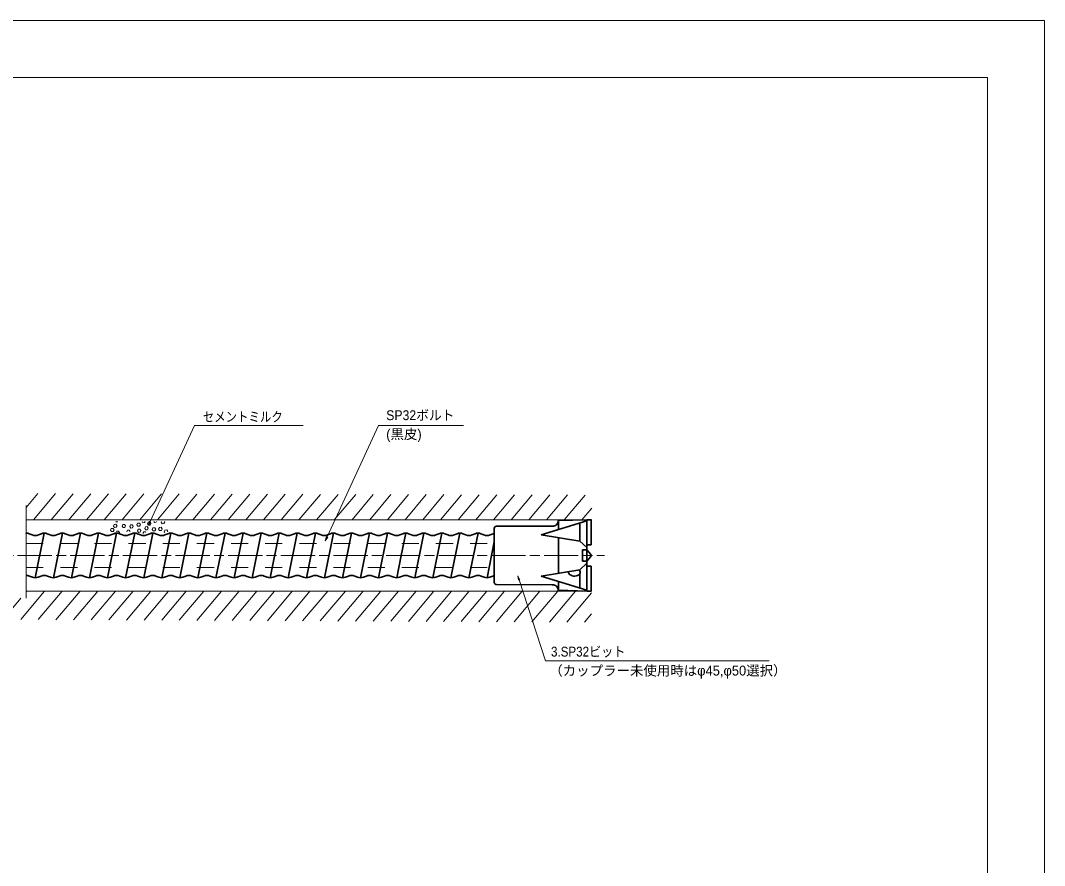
# Model space of a CAD drawing. Units: millimetres at full size, sheet at 1:2; details may follow other scales. Extents: x 1845 to 3525, y 0 to 1188.
# Drawn here: x 2805 to 3525, y 594 to 1188 of the extents above; entities that cross this region are included whole.
import ezdxf
from ezdxf.enums import TextEntityAlignment as Align

# ---------------------------------------------------------------- set-up
doc = ezdxf.new("R2010")
doc.units = ezdxf.units.MM
doc.header["$LTSCALE"] = 2
doc.linetypes.add('CHAIN', pattern=[18.5, 12, -1.5, 3.5, -1.5])
doc.linetypes.add('DASHED_SPACED', pattern=[12, 6, -6])
for name, color, linetype, lineweight in [('1外形線', 7, 'Continuous', 35), ('2細い実線', 3, 'Continuous', 20), ('3隠れ線', 2, 'DASHED_SPACED', 13), ('4中心線', 1, 'CHAIN', 13), ('6寸法線', 4, 'Continuous', 13), ('7 枠・タイトル', 7, 'Continuous', 13)]:
    doc.layers.add(name, color=color, linetype=linetype, lineweight=lineweight)
doc.styles.add('ＭＳ Ｐゴシック', font='')
doc.styles.get('ＭＳ Ｐゴシック').set_extended_font_data('MS PGothic')

# ---------------------------------------------------------------- blocks, each defined once
blk = doc.blocks.new('open_arrow')
at = {"color": 0, "linetype": 'Continuous', "lineweight": -2}
blk.add_lwpolyline([(7.5, 1.25), (0, 0), (7.5, -1.25)], dxfattribs=at)

msp = doc.modelspace()

# ---------------------------------------------------------------- linework, layer by layer
at = {"layer": '1外形線'}
for p, q in [((3203.309, 836.339), (3171.188, 826.442)), ((3203.309, 836.952), (3183.309, 836.452)), ((3183.309, 836.452), (3183.309, 830.177)), ((3206.309, 836.952), (3203.309, 836.952)), ((3203.309, 836.952), (3203.309, 815.952)), ((3206.309, 836.952), (3206.309, 819.452)), ((3138.309, 830.952), (3138.309, 792.952)), ((3179.064, 832.498), (3139.804, 832.436)), ((3198.309, 834.799), (3198.309, 821.952)), ((2809.343, 827.622), (2809.309, 827.455)), ((2811.367, 827.236), (2813.464, 826.401)), ((2822.043, 827.622), (2815.693, 796.282)), ((2820.018, 827.236), (2817.922, 826.401)), ((2824.067, 827.236), (2826.164, 826.401)), ((2834.743, 827.622), (2828.393, 796.282)), ((2832.718, 827.236), (2830.622, 826.401)), ((2836.767, 827.236), (2838.864, 826.401)), ((2847.443, 827.622), (2841.093, 796.282)), ((2845.418, 827.236), (2843.322, 826.401)), ((2849.467, 827.236), (2851.564, 826.401)), ((2860.143, 827.622), (2853.793, 796.282)), ((2858.118, 827.236), (2856.022, 826.401)), ((2862.167, 827.236), (2864.264, 826.401)), ((2872.843, 827.622), (2866.493, 796.282)), ((2870.818, 827.236), (2868.722, 826.401)), ((2874.867, 827.236), (2876.964, 826.401)), ((2885.543, 827.622), (2879.193, 796.282)), ((2883.518, 827.236), (2881.422, 826.401)), ((2887.567, 827.236), (2889.664, 826.401)), ((2898.243, 827.622), (2891.893, 796.282)), ((2896.218, 827.236), (2894.122, 826.401)), ((2900.267, 827.236), (2902.364, 826.401)), ((2910.943, 827.622), (2904.593, 796.282)), ((2908.918, 827.236), (2906.822, 826.401)), ((2912.967, 827.236), (2915.064, 826.401)), ((2923.643, 827.622), (2917.293, 796.282)), ((2921.618, 827.236), (2919.522, 826.401)), ((2925.667, 827.236), (2927.764, 826.401)), ((2936.343, 827.622), (2929.993, 796.282)), ((2934.318, 827.236), (2932.222, 826.401)), ((2938.367, 827.236), (2940.464, 826.401)), ((2949.043, 827.622), (2942.693, 796.282)), ((2947.018, 827.236), (2944.922, 826.401)), ((2951.067, 827.236), (2953.164, 826.401)), ((2961.743, 827.622), (2955.393, 796.282)), ((2959.718, 827.236), (2957.622, 826.401)), ((2963.767, 827.236), (2965.864, 826.401)), ((2974.443, 827.622), (2968.093, 796.282)), ((2972.418, 827.236), (2970.322, 826.401)), ((2976.467, 827.236), (2978.564, 826.401)), ((2987.143, 827.622), (2980.793, 796.282)), ((2985.118, 827.236), (2983.022, 826.401)), ((2989.167, 827.236), (2991.264, 826.401)), ((2999.843, 827.622), (2993.493, 796.282)), ((2997.818, 827.236), (2995.722, 826.401)), ((3001.867, 827.236), (3003.964, 826.401)), ((3012.543, 827.622), (3006.193, 796.282)), ((3010.518, 827.236), (3008.422, 826.401)), ((3014.567, 827.236), (3016.664, 826.401)), ((3025.243, 827.622), (3018.893, 796.282)), ((3023.218, 827.236), (3021.122, 826.401)), ((3027.267, 827.236), (3029.364, 826.401)), ((3037.943, 827.622), (3031.593, 796.282)), ((3035.918, 827.236), (3033.822, 826.401)), ((3039.967, 827.236), (3042.064, 826.401)), ((3050.643, 827.622), (3044.293, 796.282)), ((3048.618, 827.236), (3046.522, 826.401)), ((3052.667, 827.236), (3054.764, 826.401)), ((3063.343, 827.622), (3056.993, 796.282)), ((3061.318, 827.236), (3059.222, 826.401)), ((3065.367, 827.236), (3067.464, 826.401)), ((3074.018, 827.236), (3071.922, 826.401)), ((3076.043, 827.622), (3072.868, 811.952)), ((3078.067, 827.236), (3080.164, 826.401)), ((3088.743, 827.622), (3082.393, 796.282)), ((3086.718, 827.236), (3084.622, 826.401)), ((3090.767, 827.236), (3092.864, 826.401)), ((3101.443, 827.622), (3095.093, 796.282)), ((3099.418, 827.236), (3097.322, 826.401)), ((3103.467, 827.236), (3105.564, 826.401)), ((3114.143, 827.622), (3107.793, 796.282)), ((3112.118, 827.236), (3110.022, 826.401)), ((3116.167, 827.236), (3118.264, 826.401)), ((3126.843, 827.622), (3120.493, 796.282)), ((3124.818, 827.236), (3122.722, 826.401)), ((3128.867, 827.236), (3130.964, 826.401)), ((3138.309, 821.533), (3133.193, 796.282)), ((3137.518, 827.236), (3135.422, 826.401)), ((3137.518, 827.236), (3135.422, 826.401)), ((3198.309, 821.952), (3171.188, 826.442)), ((3183.309, 824.435), (3183.309, 811.952)), ((3198.309, 821.952), (3203.309, 817.452)), ((3200.309, 815.952), (3203.309, 816.202)), ((3200.309, 815.952), (3200.309, 807.952)), ((3203.309, 815.952), (3201.309, 815.952)), ((3206.309, 819.452), (3203.309, 819.452)), ((3203.309, 815.952), (3203.309, 807.952)), ((3203.309, 815.952), (3206.081, 812.588)), ((3072.868, 811.952), (3069.693, 796.282)), ((3183.309, 799.468), (3183.309, 811.952)), ((3198.309, 801.952), (3203.309, 806.452)), ((3200.309, 807.952), (3203.309, 807.702)), ((3203.309, 807.952), (3201.309, 807.952)), ((3203.309, 807.952), (3206.081, 811.316)), ((3203.309, 807.952), (3203.309, 786.952)), ((3198.309, 801.952), (3171.142, 797.454)), ((3198.309, 801.575), (3198.309, 801.952)), ((3198.309, 789.101), (3198.309, 798.933)), ((3206.309, 804.452), (3203.309, 804.452)), ((3206.309, 804.452), (3206.309, 786.952)), ((2813.668, 796.668), (2811.572, 797.502)), ((2817.717, 796.668), (2819.814, 797.502)), ((2826.368, 796.668), (2824.272, 797.502)), ((2830.417, 796.668), (2832.514, 797.502)), ((2839.068, 796.668), (2836.972, 797.502)), ((2843.117, 796.668), (2845.214, 797.502)), ((2851.768, 796.668), (2849.672, 797.502)), ((2855.817, 796.668), (2857.914, 797.502)), ((2864.468, 796.668), (2862.372, 797.502)), ((2868.517, 796.668), (2870.614, 797.502)), ((2877.168, 796.668), (2875.072, 797.502)), ((2881.217, 796.668), (2883.314, 797.502)), ((2889.868, 796.668), (2887.772, 797.502)), ((2893.917, 796.668), (2896.014, 797.502)), ((2902.568, 796.668), (2900.472, 797.502)), ((2906.617, 796.668), (2908.714, 797.502)), ((2915.268, 796.668), (2913.172, 797.502)), ((2919.317, 796.668), (2921.414, 797.502)), ((2927.968, 796.668), (2925.872, 797.502)), ((2932.017, 796.668), (2934.114, 797.502)), ((2940.668, 796.668), (2938.572, 797.502)), ((2944.717, 796.668), (2946.814, 797.502)), ((2953.368, 796.668), (2951.272, 797.502)), ((2957.417, 796.668), (2959.514, 797.502)), ((2966.068, 796.668), (2963.972, 797.502)), ((2970.117, 796.668), (2972.214, 797.502)), ((2978.768, 796.668), (2976.672, 797.502)), ((2982.817, 796.668), (2984.914, 797.502)), ((2991.468, 796.668), (2989.372, 797.502)), ((2995.517, 796.668), (2997.614, 797.502)), ((3004.168, 796.668), (3002.072, 797.502)), ((3008.217, 796.668), (3010.314, 797.502)), ((3016.868, 796.668), (3014.772, 797.502)), ((3020.917, 796.668), (3023.014, 797.502)), ((3029.568, 796.668), (3027.472, 797.502)), ((3033.617, 796.668), (3035.714, 797.502)), ((3042.268, 796.668), (3040.172, 797.502)), ((3046.317, 796.668), (3048.414, 797.502)), ((3054.968, 796.668), (3052.872, 797.502)), ((3059.017, 796.668), (3061.114, 797.502)), ((3067.668, 796.668), (3065.572, 797.502)), ((3071.717, 796.668), (3073.814, 797.502)), ((3080.368, 796.668), (3078.272, 797.502)), ((3084.417, 796.668), (3086.514, 797.502)), ((3093.068, 796.668), (3090.972, 797.502)), ((3097.117, 796.668), (3099.214, 797.502)), ((3105.768, 796.668), (3103.672, 797.502)), ((3109.817, 796.668), (3111.914, 797.502)), ((3118.468, 796.668), (3116.372, 797.502)), ((3122.517, 796.668), (3124.614, 797.502)), ((3131.168, 796.668), (3129.072, 797.502)), ((3135.217, 796.668), (3137.314, 797.502)), ((3203.309, 787.564), (3171.142, 797.454)), ((3183.309, 787.452), (3183.309, 793.713)), ((3179.064, 791.405), (3139.804, 791.468)), ((3203.309, 786.952), (3183.309, 787.452)), ((3206.309, 786.952), (3203.309, 786.952))]:
    msp.add_line(p, q, dxfattribs=at)
for centre, radius, start, end in [((3179.292, 836.492), 4, 266.73209, 0), ((3139.809, 830.936), 1.5, 90, 180), ((2809.343, 822.122), 5.5, 68.40525, 90.35107), ((2815.693, 831.972), 6, 248.19211, 291.80789), ((2822.043, 822.122), 5.5, 68.40525, 111.59475), ((2828.393, 831.972), 6, 248.19211, 291.80789), ((2834.743, 822.122), 5.5, 68.40525, 111.59475), ((2841.093, 831.972), 6, 248.19211, 291.80789), ((2847.443, 822.122), 5.5, 68.40525, 111.59475), ((2853.793, 831.972), 6, 248.19211, 291.80789), ((2860.143, 822.122), 5.5, 68.40525, 111.59475), ((2866.493, 831.972), 6, 248.19211, 291.80789), ((2872.843, 822.122), 5.5, 68.40525, 111.59475), ((2879.193, 831.972), 6, 248.19211, 291.80789), ((2885.543, 822.122), 5.5, 68.40525, 111.59475), ((2891.893, 831.972), 6, 248.19211, 291.80789), ((2898.243, 822.122), 5.5, 68.40525, 111.59475), ((2904.593, 831.972), 6, 248.19211, 291.80789), ((2910.943, 822.122), 5.5, 68.40525, 111.59475), ((2917.293, 831.972), 6, 248.19211, 291.80789), ((2923.643, 822.122), 5.5, 68.40525, 111.59475), ((2929.993, 831.972), 6, 248.19211, 291.80789), ((2936.343, 822.122), 5.5, 68.40525, 111.59475), ((2942.693, 831.972), 6, 248.19211, 291.80789), ((2949.043, 822.122), 5.5, 68.40525, 111.59475), ((2955.393, 831.972), 6, 248.19211, 291.80789), ((2961.743, 822.122), 5.5, 68.40525, 111.59475), ((2968.093, 831.972), 6, 248.19211, 291.80789), ((2974.443, 822.122), 5.5, 68.40525, 111.59475), ((2980.793, 831.972), 6, 248.19211, 291.80789), ((2987.143, 822.122), 5.5, 68.40525, 111.59475), ((2993.493, 831.972), 6, 248.19211, 291.80789), ((2999.843, 822.122), 5.5, 68.40525, 111.59475), ((3006.193, 831.972), 6, 248.19211, 291.80789), ((3012.543, 822.122), 5.5, 68.40525, 111.59475), ((3018.893, 831.972), 6, 248.19211, 291.80789), ((3025.243, 822.122), 5.5, 68.40525, 111.59475), ((3031.593, 831.972), 6, 248.19211, 291.80789), ((3037.943, 822.122), 5.5, 68.40525, 111.59475), ((3044.293, 831.972), 6, 248.19211, 291.80789), ((3050.643, 822.122), 5.5, 68.40525, 111.59475), ((3056.993, 831.972), 6, 248.19211, 291.80789), ((3063.343, 822.122), 5.5, 68.40525, 111.59475), ((3069.693, 831.972), 6, 248.19211, 291.80789), ((3076.043, 822.122), 5.5, 68.40525, 111.59475), ((3082.393, 831.972), 6, 248.19211, 291.80789), ((3088.743, 822.122), 5.5, 68.40525, 111.59475), ((3095.093, 831.972), 6, 248.19211, 291.80789), ((3101.443, 822.122), 5.5, 68.40525, 111.59475), ((3107.793, 831.972), 6, 248.19211, 291.80789), ((3114.143, 822.122), 5.5, 68.40525, 111.59475), ((3120.493, 831.972), 6, 248.19211, 291.80789), ((3126.843, 822.122), 5.5, 68.40525, 111.59475), ((3133.193, 831.972), 6, 248.19211, 291.80789), ((3139.543, 822.122), 5.5, 102.9613, 111.59475), ((3139.543, 822.122), 5.5, 102.9613, 111.59475), ((3201.309, 814.952), 1, 90, 180), ((3201.309, 808.952), 1, 180, 270), ((3205.309, 811.952), 1, 320.51384, 39.48643), ((2809.343, 791.932), 6, 68.19211, 90.32181), ((2815.693, 801.782), 5.5, 248.40525, 291.59475), ((2822.043, 791.932), 6, 68.19211, 111.80789), ((2828.393, 801.782), 5.5, 248.40525, 291.59475), ((2834.743, 791.932), 6, 68.19211, 111.80789), ((2841.093, 801.782), 5.5, 248.40525, 291.59475), ((2847.443, 791.932), 6, 68.19211, 111.80789), ((2853.793, 801.782), 5.5, 248.40525, 291.59475), ((2860.143, 791.932), 6, 68.19211, 111.80789), ((2866.493, 801.782), 5.5, 248.40525, 291.59475), ((2872.843, 791.932), 6, 68.19211, 111.80789), ((2879.193, 801.782), 5.5, 248.40525, 291.59475), ((2885.543, 791.932), 6, 68.19211, 111.80789), ((2891.893, 801.782), 5.5, 248.40525, 291.59475), ((2898.243, 791.932), 6, 68.19211, 111.80789), ((2904.593, 801.782), 5.5, 248.40525, 291.59475), ((2910.943, 791.932), 6, 68.19211, 111.80789), ((2917.293, 801.782), 5.5, 248.40525, 291.59475), ((2923.643, 791.932), 6, 68.19211, 111.80789), ((2929.993, 801.782), 5.5, 248.40525, 291.59475), ((2936.343, 791.932), 6, 68.19211, 111.80789), ((2942.693, 801.782), 5.5, 248.40525, 291.59475), ((2949.043, 791.932), 6, 68.19211, 111.80789), ((2955.393, 801.782), 5.5, 248.40525, 291.59475), ((2961.743, 791.932), 6, 68.19211, 111.80789), ((2968.093, 801.782), 5.5, 248.40525, 291.59475), ((2974.443, 791.932), 6, 68.19211, 111.80789), ((2980.793, 801.782), 5.5, 248.40525, 291.59475), ((2987.143, 791.932), 6, 68.19211, 111.80789), ((2993.493, 801.782), 5.5, 248.40525, 291.59475), ((2999.843, 791.932), 6, 68.19211, 111.80789), ((3006.193, 801.782), 5.5, 248.40525, 291.59475), ((3012.543, 791.932), 6, 68.19211, 111.80789), ((3018.893, 801.782), 5.5, 248.40525, 291.59475), ((3025.243, 791.932), 6, 68.19211, 111.80789), ((3031.593, 801.782), 5.5, 248.40525, 291.59475), ((3037.943, 791.932), 6, 68.19211, 111.80789), ((3044.293, 801.782), 5.5, 248.40525, 291.59475), ((3050.643, 791.932), 6, 68.19211, 111.80789), ((3056.993, 801.782), 5.5, 248.40525, 291.59475), ((3063.343, 791.932), 6, 68.19211, 111.80789), ((3069.693, 801.782), 5.5, 248.40525, 291.59475), ((3076.043, 791.932), 6, 68.19211, 111.80789), ((3082.393, 801.782), 5.5, 248.40525, 291.59475), ((3088.743, 791.932), 6, 68.19211, 111.80789), ((3095.093, 801.782), 5.5, 248.40525, 291.59475), ((3101.443, 791.932), 6, 68.19211, 111.80789), ((3107.793, 801.782), 5.5, 248.40525, 291.59475), ((3114.143, 791.932), 6, 68.19211, 111.80789), ((3120.493, 801.782), 5.5, 248.40525, 291.59475), ((3126.843, 791.932), 6, 68.19211, 111.80789), ((3133.193, 801.782), 5.5, 248.40525, 291.59475), ((3139.543, 791.932), 6, 101.86473, 111.80789), ((3139.543, 791.932), 6, 101.86473, 111.80789), ((3139.809, 792.968), 1.5, 180, 270), ((3179.292, 787.412), 4, 0, 93.26791)]:
    msp.add_arc(centre, radius, start, end, dxfattribs=at)
for major_axis, ratio, start_param, end_param in [((4.345, 0), 0.65093, 2.9974813, 4.712389), ((3.958, 0), 0.714598, 4.712389, 6.9089501)]:
    msp.add_ellipse((3194.809, 800.254), major_axis=major_axis, ratio=ratio, start_param=start_param, end_param=end_param, dxfattribs=at)
at = {"layer": '2細い実線'}
for p, q in [((2809.309, 845.61), (2817.551, 855.433)), ((2814.478, 836.952), (2829.958, 855.4)), ((2826.912, 836.952), (2842.365, 855.368)), ((2839.346, 836.952), (2854.771, 855.335)), ((2851.78, 836.952), (2867.178, 855.303)), ((2864.214, 836.952), (2879.585, 855.27)), ((2876.648, 836.952), (2891.992, 855.238)), ((2889.082, 836.952), (2904.398, 855.205)), ((2901.516, 836.952), (2916.805, 855.173)), ((2913.95, 836.952), (2929.212, 855.14)), ((2926.384, 836.952), (2941.619, 855.108)), ((2938.818, 836.952), (2954.025, 855.075)), ((2951.252, 836.952), (2966.432, 855.043)), ((2963.686, 836.952), (2978.839, 855.01)), ((2976.12, 836.952), (2991.246, 854.978)), ((2988.554, 836.952), (3003.652, 854.945)), ((3000.988, 836.952), (3016.059, 854.913)), ((3013.422, 836.952), (3028.466, 854.88)), ((3025.856, 836.952), (3040.873, 854.848)), ((3038.29, 836.952), (3053.279, 854.815)), ((3050.724, 836.952), (3065.686, 854.783)), ((3063.158, 836.952), (3078.093, 854.75)), ((3075.592, 836.952), (3090.499, 854.718)), ((3088.026, 836.952), (3102.906, 854.685)), ((3100.46, 836.952), (3115.313, 854.653)), ((3112.894, 836.952), (3127.72, 854.62)), ((3125.328, 836.952), (3140.126, 854.588)), ((3137.762, 836.952), (3152.533, 854.556)), ((3150.196, 836.952), (3164.94, 854.523)), ((3162.63, 836.952), (3177.347, 854.491)), ((3175.064, 836.952), (3189.753, 854.458)), ((3187.498, 836.952), (3202.16, 854.426)), ((2809.309, 781.952), (2809.309, 846.952)), ((3199.932, 836.952), (3206.839, 845.183)), ((3206.817, 836.952), (2809.309, 836.952)), ((2872.454, 835.483), (2872.249, 835.776)), ((2873.699, 835.592), (2872.454, 835.483)), ((2891.321, 834.96), (2890.751, 835.776)), ((2892.567, 835.069), (2891.321, 834.96)), ((2892.567, 835.069), (2892.896, 835.776)), ((2894.529, 834.154), (2895.057, 835.287)), ((2896.302, 835.396), (2895.057, 835.287)), ((2897.019, 834.372), (2896.302, 835.396)), ((2899.511, 835.218), (2899.12, 835.776)), ((2900.756, 835.327), (2899.511, 835.218)), ((2900.756, 835.327), (2900.965, 835.776)), ((2904.188, 835.287), (2904.416, 835.776)), ((2904.905, 834.263), (2904.188, 835.287)), ((2906.151, 834.372), (2906.679, 835.505)), ((2906.679, 835.505), (2906.489, 835.776)), ((2868.567, 829.71), (2869.096, 830.843)), ((2869.284, 828.686), (2868.567, 829.71)), ((2870.341, 830.952), (2869.096, 830.843)), ((2870.53, 828.795), (2869.284, 828.686)), ((2871.058, 829.928), (2870.341, 830.952)), ((2870.53, 828.795), (2871.058, 829.928)), ((2870.636, 832.652), (2871.164, 833.785)), ((2871.353, 831.628), (2870.636, 832.652)), ((2872.409, 833.894), (2871.164, 833.785)), ((2872.598, 831.737), (2871.353, 831.628)), ((2873.126, 832.87), (2872.409, 833.894)), ((2872.598, 831.737), (2873.126, 832.87)), ((2872.765, 828.466), (2873.02, 829.013)), ((2874.265, 829.122), (2873.02, 829.013)), ((2874.982, 828.098), (2874.265, 829.122)), ((2874.827, 827.765), (2874.982, 828.098)), ((2876.658, 832.583), (2877.187, 833.716)), ((2877.375, 831.56), (2876.658, 832.583)), ((2878.432, 833.825), (2877.187, 833.716)), ((2878.62, 831.668), (2877.375, 831.56)), ((2879.149, 832.801), (2878.432, 833.825)), ((2878.62, 831.668), (2879.149, 832.801)), ((2879.963, 828.533), (2880.492, 829.666)), ((2881.737, 829.775), (2880.492, 829.666)), ((2882.454, 828.751), (2881.737, 829.775)), ((2882.034, 832.239), (2882.562, 833.372)), ((2882.751, 831.215), (2882.034, 832.239)), ((2883.808, 833.481), (2882.562, 833.372)), ((2883.996, 831.324), (2882.751, 831.215)), ((2884.524, 832.457), (2883.808, 833.481)), ((2883.996, 831.324), (2884.524, 832.457)), ((2887.057, 833.501), (2887.586, 834.634)), ((2887.774, 832.477), (2887.057, 833.501)), ((2887.435, 829.187), (2887.963, 830.32)), ((2888.152, 828.163), (2887.435, 829.187)), ((2888.831, 834.743), (2887.586, 834.634)), ((2889.02, 832.586), (2887.774, 832.477)), ((2889.208, 830.429), (2887.963, 830.32)), ((2889.397, 828.272), (2888.152, 828.163)), ((2889.548, 833.719), (2888.831, 834.743)), ((2889.02, 832.586), (2889.548, 833.719)), ((2889.925, 829.405), (2889.208, 830.429)), ((2889.397, 828.272), (2889.925, 829.405)), ((2891.375, 827.39), (2891.887, 828.49)), ((2893.133, 828.599), (2891.887, 828.49)), ((2892.589, 830.957), (2893.117, 832.09)), ((2893.306, 829.933), (2892.589, 830.957)), ((2894.362, 832.199), (2893.117, 832.09)), ((2893.503, 828.071), (2893.133, 828.599)), ((2894.551, 830.042), (2893.306, 829.933)), ((2895.079, 831.175), (2894.362, 832.199)), ((2895.246, 833.13), (2894.529, 834.154)), ((2894.551, 830.042), (2895.079, 831.175)), ((2896.491, 833.239), (2895.246, 833.13)), ((2896.491, 833.239), (2897.019, 834.372)), ((2897.863, 830.19), (2898.391, 831.323)), ((2898.58, 829.166), (2897.863, 830.19)), ((2899.636, 831.432), (2898.391, 831.323)), ((2899.825, 829.275), (2898.58, 829.166)), ((2900.353, 830.408), (2899.636, 831.432)), ((2899.825, 829.275), (2900.353, 830.408)), ((2902.378, 830.494), (2902.906, 831.627)), ((2903.095, 829.47), (2902.378, 830.494)), ((2904.151, 831.736), (2902.906, 831.627)), ((2904.34, 829.579), (2903.095, 829.47)), ((2904.868, 830.712), (2904.151, 831.736)), ((2904.34, 829.579), (2904.868, 830.712)), ((2906.151, 834.372), (2904.905, 834.263)), ((2906.302, 828.664), (2906.83, 829.797)), ((2906.647, 828.172), (2906.302, 828.664)), ((2908.076, 829.906), (2906.83, 829.797)), ((2908.793, 828.882), (2908.076, 829.906)), ((2908.728, 828.744), (2908.793, 828.882)), ((2805.437, 766.904), (2822.259, 786.952)), ((3206.686, 786.952), (2809.309, 786.952)), ((2809.309, 786.337), (2809.825, 786.952)), ((2817.822, 766.846), (2834.693, 786.952)), ((2830.207, 766.788), (2847.127, 786.952)), ((2842.593, 766.73), (2859.561, 786.952)), ((2854.978, 766.672), (2871.995, 786.952)), ((2867.363, 766.614), (2884.429, 786.952)), ((2879.749, 766.556), (2896.863, 786.952)), ((2892.134, 766.498), (2909.297, 786.952)), ((2904.519, 766.44), (2921.731, 786.952)), ((2916.904, 766.382), (2934.165, 786.952)), ((2929.29, 766.324), (2946.599, 786.952)), ((2941.675, 766.266), (2959.033, 786.952)), ((2954.06, 766.208), (2971.467, 786.952)), ((2966.446, 766.15), (2983.901, 786.952)), ((2978.831, 766.092), (2996.335, 786.952)), ((2991.216, 766.033), (3008.769, 786.952)), ((3003.602, 765.975), (3021.203, 786.952)), ((3015.987, 765.917), (3033.637, 786.952)), ((3028.372, 765.859), (3046.071, 786.952)), ((3040.758, 765.801), (3058.505, 786.952)), ((3053.143, 765.743), (3070.939, 786.952)), ((3065.528, 765.685), (3083.373, 786.952)), ((3077.914, 765.627), (3095.807, 786.952)), ((3090.299, 765.569), (3108.241, 786.952)), ((3110.769, 775.147), (3120.675, 786.952)), ((3115.069, 765.453), (3133.109, 786.952)), ((3127.455, 765.395), (3145.543, 786.952)), ((3139.84, 765.337), (3157.977, 786.952)), ((3152.225, 765.279), (3170.411, 786.952)), ((3164.611, 765.221), (3182.845, 786.952)), ((3176.996, 765.163), (3195.279, 786.952)), ((3189.381, 765.105), (3206.683, 785.724)), ((2793.051, 766.962), (2805.629, 781.952)), ((3102.684, 765.511), (3110.744, 775.116)), ((3201.767, 765.047), (3206.644, 770.86))]:
    msp.add_line(p, q, dxfattribs=at)
at = {"layer": '3隠れ線'}
for p, q in [((2809.309, 820.452), (3138.309, 820.452)), ((2809.309, 803.452), (3138.309, 803.452))]:
    msp.add_line(p, q, dxfattribs=at)
at = {"layer": '4中心線'}
msp.add_line((2174.309, 811.952), (3215.776, 811.952), dxfattribs=at)
at = {"layer": '6寸法線'}
for points in [[(2895.246, 833.13), (2896.501, 835.855), (2927.54, 903.23), (3003.865, 903.23)], [(3019.483, 822.341), (3020.743, 825.063), (3056.912, 903.23), (3116.625, 903.23)], [(3154.772, 797.61), (3155.705, 794.759), (3174.272, 737.972), (3331.526, 737.972)]]:
    msp.add_lwpolyline(points, dxfattribs=at)
at = {"layer": '7 枠・タイトル'}
for p, q in [((1845.001, 1188), (3525.001, 1188)), ((3525.001, 1188), (3525.001, 0)), ((1885.001, 1148), (3485.001, 1148)), ((3485.001, 1148), (3485.001, 40))]:
    msp.add_line(p, q, dxfattribs=at)

# ---------------------------------------------------------------- block references
at = {"layer": '6寸法線', "xscale": 0.4, "yscale": 0.4}
for p, rotation in [((2895.246, 833.13), 65.3), ((3019.483, 822.341), 65.2), ((3154.772, 797.61), 288.1)]:
    msp.add_blockref('open_arrow', p, dxfattribs=dict(at, rotation=rotation))

# ---------------------------------------------------------------- texts
at = {"layer": '6寸法線', "style": 'ＭＳ Ｐゴシック'}
for s, width, p in [('SP32ボルト', 0.95, (3062.319, 904.999)), ('3.SP32ビット', 0.9, (3178.146, 738.802))]:
    msp.add_text(s, height=6.928, dxfattribs=dict(at, width=width)).set_placement(p, align=Align.BOTTOM_LEFT)
at = {"layer": '6寸法線', "style": 'ＭＳ Ｐゴシック', "width": 0.85}
msp.add_text('セメントミルク', height=6.928, dxfattribs=at).set_placement((2989.636, 909.446), align=Align.MIDDLE_RIGHT)
at = {"layer": '6寸法線', "style": 'ＭＳ Ｐゴシック'}
for s, p in [('(黒皮)', (3062.319, 891.66)), ('（カップラー未使用時はφ45,φ50選択）', (3176.946, 725.472))]:
    msp.add_text(s, height=6.928, dxfattribs=at).set_placement(p, align=Align.BOTTOM_LEFT)

doc.saveas('drawing.dxf')
